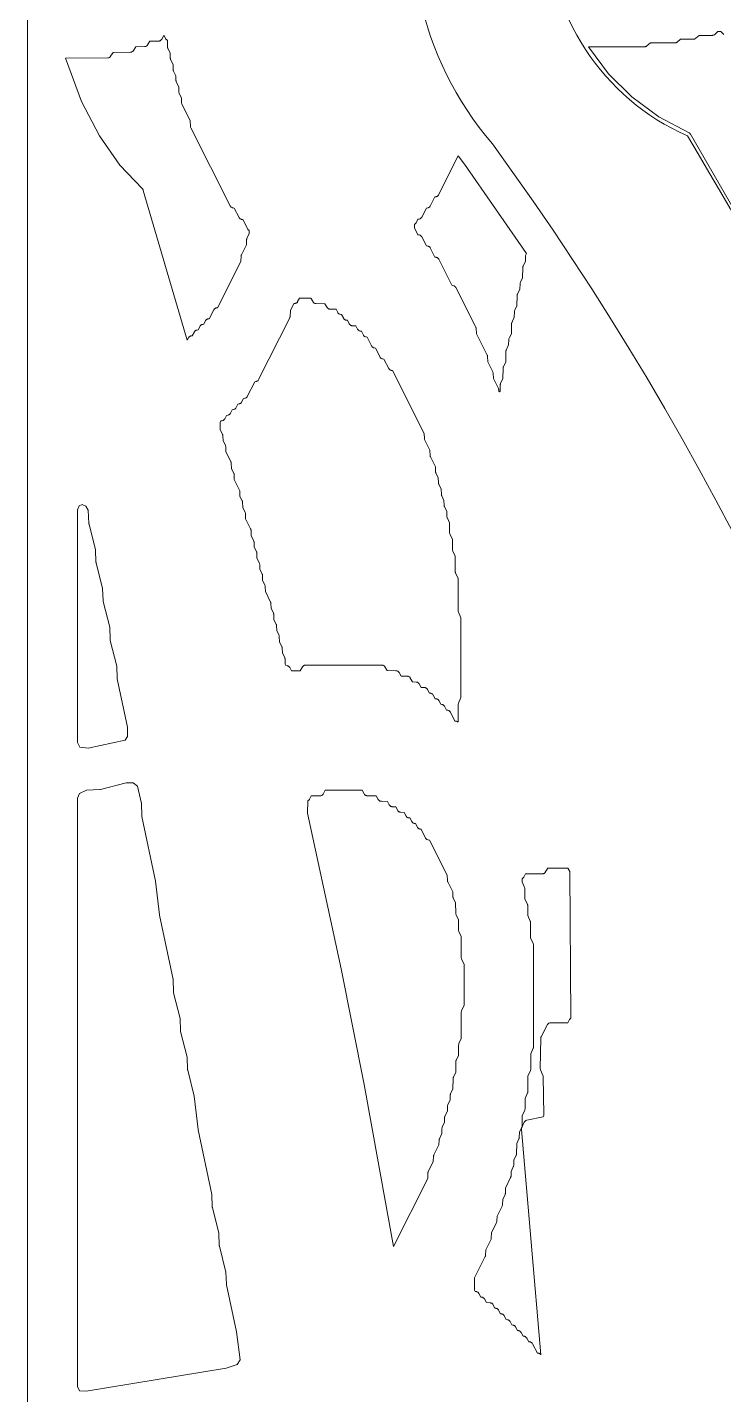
# Model space of a CAD drawing. Header units: inches. Extents: x 36 to 81.1, y 17.3 to 55.9.
# Drawn here: x 36.25 to 41.19, y 37.04 to 46.74 of the extents above; entities that cross this region are included whole.
import ezdxf

# ---------------------------------------------------------------- set-up
doc = ezdxf.new("R2010")
doc.units = ezdxf.units.IN
for name, color, linetype, lineweight in [('01_ORIGINAL_CAD', 7, 'CONTINUOUS', 20), ('02_APPROVED_PDF_OUTLINES', 7, 'CONTINUOUS', 15), ('03_ADDED_AREAS_SAME_COMPOSITION', 7, 'CONTINUOUS', 15)]:
    doc.layers.add(name, color=color, linetype=linetype, lineweight=lineweight)

msp = doc.modelspace()

# ---------------------------------------------------------------- linework, layer by layer
at = {"layer": '01_ORIGINAL_CAD'}
msp.add_line((36.2477, 17.9065), (36.2477, 55.9005), dxfattribs=at)
msp.add_lwpolyline([(44.2832, 37.0838, 0.090917), (40.9305, 45.9685, -0.652582), (40.9305, 49.0108, -0.158741), (45.0035, 48.4251, -0.098355), (47.824, 46.2028), (47.7547, 46.078)], format="xyb", dxfattribs=at)
for centre, radius, start, end in [((41.3118, 47.4341), 2.3302, 105.21607, 220.77153), ((22.064, 33.1953), 21.6191, 354.05829, 36.03187)]:
    msp.add_arc(centre, radius, start, end, dxfattribs=at)
at = {"layer": '02_APPROVED_PDF_OUTLINES'}
msp.add_lwpolyline([(41.3697, 45.2586), (40.9522, 45.981), (40.9502, 45.9839), (40.9479, 45.9865), (40.9452, 45.9887), (40.9422, 45.9906), (40.728, 46.1042), (40.5372, 46.2445), (40.3703, 46.409), (40.2301, 46.6002), (40.6271, 46.6005), (40.6305, 46.6008), (40.6339, 46.6015), (40.6371, 46.6026), (40.6401, 46.6042), (40.6429, 46.6062), (40.6688, 46.6274), (40.8424, 46.6278), (40.8454, 46.628), (40.8484, 46.6286), (40.8513, 46.6295), (40.854, 46.6307), (40.8566, 46.6323), (40.859, 46.6342), (40.8817, 46.6544), (40.9751, 46.6548), (40.9781, 46.6549), (40.9811, 46.6555), (40.9839, 46.6564), (40.9867, 46.6577), (40.9893, 46.6592), (40.9916, 46.6611), (41.0144, 46.6814), (41.1078, 46.6817), (41.1108, 46.6819), (41.1137, 46.6824), (41.1166, 46.6833), (41.1194, 46.6846), (41.1219, 46.6862), (41.1243, 46.688), (41.147, 46.7083), (41.1678, 46.7083), (41.1849, 46.6913), (41.1874, 46.6891), (41.1901, 46.6873)], dxfattribs=at)
at = {"layer": '03_ADDED_AREAS_SAME_COMPOSITION'}
for points in [[(37.2173, 46.6806), (37.2287, 46.6583), (37.2302, 46.6557), (37.2321, 46.6533), (37.2342, 46.6511), (37.2366, 46.6493), (37.2392, 46.6477), (37.2412, 46.6468), (37.2419, 46.6), (37.2422, 46.5964), (37.243, 46.5929), (37.2443, 46.5896), (37.2612, 46.5541), (37.2619, 46.5204), (37.2623, 46.5169), (37.2631, 46.5135), (37.2643, 46.5103), (37.2814, 46.4745), (37.283, 46.4367), (37.2834, 46.4333), (37.2843, 46.4299), (37.2856, 46.4267), (37.3013, 46.3952), (37.3021, 46.3617), (37.3024, 46.3583), (37.3032, 46.3548), (37.3045, 46.3516), (37.3214, 46.3161), (37.3221, 46.2824), (37.3225, 46.2789), (37.3233, 46.2755), (37.3245, 46.2722), (37.3414, 46.2367), (37.3422, 46.2031), (37.3425, 46.1994), (37.3434, 46.1959), (37.3448, 46.1925), (37.4018, 46.0773), (37.4048, 46.036), (37.4052, 46.0328), (37.4061, 46.0296), (37.4074, 46.0265), (37.6878, 45.4713), (37.6896, 45.4684), (37.6917, 45.4657), (37.6942, 45.4633), (37.697, 45.4613), (37.7001, 45.4597), (37.7034, 45.4585), (37.7161, 45.455), (37.7496, 45.3892), (37.7513, 45.3863), (37.7533, 45.3838), (37.7557, 45.3815), (37.7584, 45.3795), (37.7613, 45.3779), (37.7644, 45.3767), (37.7676, 45.3759), (37.7769, 45.3743), (37.8096, 45.3099), (37.8112, 45.3073), (37.813, 45.3049), (37.8152, 45.3027), (37.8176, 45.3008), (37.8202, 45.2992), (37.822, 45.2984), (37.822, 45.275), (37.8053, 45.2397), (37.804, 45.2364), (37.8032, 45.233), (37.8029, 45.2295), (37.8022, 45.1961), (37.7667, 45.1248), (37.7653, 45.1216), (37.7645, 45.1182), (37.7641, 45.1148), (37.7625, 45.0773), (37.5975, 44.7489), (37.5883, 44.7473), (37.5851, 44.7465), (37.582, 44.7453), (37.5791, 44.7437), (37.5764, 44.7417), (37.5741, 44.7394), (37.572, 44.7368), (37.5703, 44.734), (37.5383, 44.6707), (37.5325, 44.6702), (37.5294, 44.6697), (37.5265, 44.6689), (37.5236, 44.6677), (37.5209, 44.6662), (37.5185, 44.6643), (37.5162, 44.6621), (37.5143, 44.6597), (37.5127, 44.6571), (37.4987, 44.631), (37.4926, 44.6305), (37.4895, 44.63), (37.4865, 44.6292), (37.4837, 44.628), (37.481, 44.6264), (37.4785, 44.6246), (37.4763, 44.6224), (37.4744, 44.62), (37.4727, 44.6174), (37.4588, 44.5913), (37.4526, 44.5907), (37.4496, 44.5903), (37.4466, 44.5894), (37.4437, 44.5882), (37.441, 44.5867), (37.4386, 44.5848), (37.4364, 44.5827), (37.4344, 44.5802), (37.4328, 44.5776), (37.4182, 44.5503), (37.4086, 44.5486), (37.4054, 44.5478), (37.4023, 44.5466), (37.3994, 44.545), (37.3968, 44.5431), (37.3944, 44.5408), (37.3924, 44.5382), (37.3907, 44.5354), (37.3827, 44.5198), (37.0701, 45.5818), (37.0691, 45.5846), (37.0677, 45.5873), (37.0661, 45.5898), (37.0641, 45.592), (36.903, 45.7599), (36.7591, 45.9676), (36.6328, 46.2121), (36.5177, 46.5204), (36.5179, 46.5208), (36.8176, 46.5213), (36.8208, 46.5215), (36.8239, 46.5221), (36.8269, 46.5231), (36.8298, 46.5244), (36.8324, 46.5261), (36.8349, 46.5282), (36.837, 46.5305), (36.8388, 46.5331), (36.8562, 46.5611), (36.9798, 46.5616), (36.9831, 46.5619), (36.9863, 46.5625), (36.9894, 46.5636), (36.9923, 46.565), (36.995, 46.5669), (36.9975, 46.569), (36.9996, 46.5715), (37.0014, 46.5742), (37.0167, 46.601), (37.0798, 46.6015), (37.083, 46.6017), (37.0862, 46.6024), (37.0893, 46.6034), (37.0922, 46.6049), (37.0949, 46.6067), (37.0974, 46.6089), (37.0995, 46.6113), (37.1013, 46.6141), (37.1166, 46.6408), (37.1797, 46.6413), (37.1829, 46.6415), (37.1861, 46.6422), (37.1892, 46.6433), (37.1921, 46.6447), (37.1948, 46.6465), (37.1973, 46.6487), (37.1994, 46.6512), (37.2012, 46.6539), (37.2165, 46.6806)], [(38.9939, 45.3398), (38.9966, 45.3411), (38.9995, 45.3431), (39.0021, 45.3455), (39.0043, 45.3482), (39.0061, 45.3513), (39.0188, 45.3761), (39.0282, 45.3778), (39.0314, 45.3786), (39.0345, 45.3798), (39.0374, 45.3814), (39.04, 45.3833), (39.0424, 45.3857), (39.0444, 45.3883), (39.0461, 45.3911), (39.0788, 45.4556), (39.0881, 45.4572), (39.0913, 45.458), (39.0944, 45.4592), (39.0972, 45.4608), (39.0999, 45.4628), (39.1023, 45.4651), (39.1043, 45.4677), (39.106, 45.4706), (39.1387, 45.5351), (39.148, 45.5367), (39.1512, 45.5375), (39.1543, 45.5387), (39.1572, 45.5403), (39.1598, 45.5423), (39.1622, 45.5446), (39.1642, 45.5472), (39.1659, 45.5501), (39.305, 45.8263), (39.3486, 45.7686), (39.7888, 45.1331), (39.7843, 45.1235), (39.783, 45.1203), (39.7822, 45.1169), (39.7819, 45.1134), (39.7812, 45.0797), (39.7644, 45.0441), (39.7631, 45.0408), (39.7623, 45.0373), (39.762, 45.0337), (39.7613, 44.9607), (39.7457, 44.9292), (39.7444, 44.926), (39.7436, 44.9227), (39.7432, 44.9192), (39.7415, 44.8815), (39.7246, 44.8456), (39.7233, 44.8423), (39.7225, 44.8388), (39.7222, 44.8352), (39.7215, 44.7622), (39.7059, 44.7308), (39.7046, 44.7276), (39.7038, 44.7242), (39.7034, 44.7208), (39.7017, 44.6827), (39.6839, 44.6424), (39.6828, 44.6392), (39.682, 44.6358), (39.6818, 44.6324), (39.6817, 44.5636), (39.6662, 44.5323), (39.6648, 44.5291), (39.664, 44.5257), (39.6636, 44.5223), (39.662, 44.4845), (39.645, 44.4487), (39.6437, 44.4453), (39.6429, 44.4418), (39.6426, 44.4382), (39.6419, 44.365), (39.6252, 44.3296), (39.6239, 44.3262), (39.6231, 44.3227), (39.6228, 44.3191), (39.622, 44.2459), (39.6053, 44.2105), (39.604, 44.2071), (39.6032, 44.2036), (39.6029, 44.2001), (39.6023, 44.1545), (39.6013, 44.154), (39.5986, 44.1521), (39.5984, 44.1519), (39.5982, 44.1521), (39.5955, 44.1539), (39.5935, 44.155), (39.5928, 44.1655), (39.5923, 44.1688), (39.5915, 44.172), (39.5902, 44.1751), (39.5544, 44.2465), (39.5527, 44.284), (39.5523, 44.2874), (39.5514, 44.2908), (39.5501, 44.2941), (39.5143, 44.3655), (39.5126, 44.403), (39.5122, 44.4065), (39.5113, 44.4099), (39.51, 44.4131), (39.434, 44.5641), (39.431, 44.6053), (39.4306, 44.6086), (39.4297, 44.6118), (39.4284, 44.6148), (39.2882, 44.8924), (39.2865, 44.8954), (39.2843, 44.8981), (39.2818, 44.9004), (39.279, 44.9024), (39.2759, 44.904), (39.2727, 44.9052), (39.2599, 44.9088), (39.1664, 45.0935), (39.1647, 45.0963), (39.1626, 45.0989), (39.1602, 45.1012), (39.1576, 45.1032), (39.1547, 45.1048), (39.1516, 45.106), (39.1484, 45.1068), (39.1391, 45.1084), (39.1063, 45.1728), (39.1046, 45.1756), (39.1026, 45.1782), (39.1002, 45.1805), (39.0975, 45.1825), (39.0946, 45.1841), (39.0915, 45.1853), (39.0883, 45.1861), (39.079, 45.1877), (39.0463, 45.2521), (39.0446, 45.2549), (39.0425, 45.2575), (39.0401, 45.2598), (39.0375, 45.2618), (39.0346, 45.2634), (39.0315, 45.2646), (39.0283, 45.2654), (39.0191, 45.267), (38.9939, 45.3167)], [(38.2593, 44.8169), (38.2746, 44.7902), (38.2764, 44.7875), (38.2785, 44.785), (38.281, 44.7829), (38.2837, 44.781), (38.2866, 44.7796), (38.2897, 44.7785), (38.2929, 44.7779), (38.2962, 44.7777), (38.3592, 44.7774), (38.3746, 44.7507), (38.3764, 44.748), (38.3785, 44.7455), (38.3809, 44.7433), (38.3836, 44.7415), (38.3866, 44.7401), (38.3896, 44.739), (38.3928, 44.7383), (38.3961, 44.7381), (38.4384, 44.7379), (38.4499, 44.7155), (38.4516, 44.7126), (38.4537, 44.7101), (38.456, 44.7078), (38.4587, 44.7058), (38.4616, 44.7042), (38.4647, 44.703), (38.4679, 44.7023), (38.4775, 44.7006), (38.4921, 44.6734), (38.4937, 44.6707), (38.4957, 44.6683), (38.4979, 44.6662), (38.5004, 44.6643), (38.5031, 44.6628), (38.5059, 44.6616), (38.5089, 44.6607), (38.512, 44.6603), (38.5181, 44.6598), (38.5321, 44.6337), (38.5338, 44.631), (38.5359, 44.6285), (38.5382, 44.6263), (38.5409, 44.6244), (38.5437, 44.6228), (38.5467, 44.6217), (38.5499, 44.6209), (38.5531, 44.6206), (38.5782, 44.6195), (38.5899, 44.5966), (38.5916, 44.5938), (38.5937, 44.5912), (38.5961, 44.5889), (38.5987, 44.587), (38.6016, 44.5854), (38.6047, 44.5842), (38.6079, 44.5834), (38.6175, 44.5817), (38.6321, 44.5545), (38.6338, 44.5519), (38.6357, 44.5495), (38.6379, 44.5473), (38.6404, 44.5454), (38.6431, 44.5439), (38.646, 44.5427), (38.649, 44.5419), (38.652, 44.5414), (38.6578, 44.5409), (38.69, 44.4778), (38.6917, 44.4749), (38.6937, 44.4723), (38.6961, 44.47), (38.6988, 44.4681), (38.7017, 44.4665), (38.7047, 44.4653), (38.708, 44.4645), (38.7172, 44.4629), (38.75, 44.3985), (38.7517, 44.3957), (38.7538, 44.3931), (38.7561, 44.3908), (38.7588, 44.3888), (38.7617, 44.3872), (38.7648, 44.386), (38.768, 44.3852), (38.7774, 44.3836), (38.8121, 44.3169), (38.8137, 44.3142), (38.8157, 44.3118), (38.8179, 44.3096), (38.8204, 44.3077), (38.8231, 44.3061), (38.826, 44.3049), (38.829, 44.304), (38.8322, 44.3036), (38.8379, 44.3031), (39.0629, 43.8575), (39.0646, 43.82), (39.065, 43.8165), (39.0659, 43.8132), (39.0672, 43.8099), (39.103, 43.7385), (39.1047, 43.701), (39.1051, 43.6975), (39.106, 43.6942), (39.1073, 43.6909), (39.143, 43.6198), (39.1437, 43.5864), (39.1441, 43.5829), (39.1449, 43.5795), (39.1462, 43.5762), (39.163, 43.5407), (39.1638, 43.507), (39.1641, 43.5035), (39.1649, 43.5001), (39.1662, 43.4969), (39.1832, 43.4611), (39.1849, 43.4233), (39.1853, 43.4199), (39.1862, 43.4165), (39.1875, 43.4133), (39.2032, 43.3818), (39.2039, 43.3483), (39.2043, 43.3449), (39.2051, 43.3414), (39.2063, 43.3382), (39.2234, 43.3024), (39.225, 43.2646), (39.2254, 43.2612), (39.2263, 43.2578), (39.2276, 43.2546), (39.2432, 43.2233), (39.2435, 43.1546), (39.2437, 43.1511), (39.2444, 43.1477), (39.2456, 43.1445), (39.2633, 43.1047), (39.2642, 43.0312), (39.2645, 43.0276), (39.2653, 43.0241), (39.2666, 43.0208), (39.2834, 42.9855), (39.2837, 42.8768), (39.284, 42.8734), (39.2847, 42.87), (39.2859, 42.8667), (39.3035, 42.8271), (39.304, 42.5991), (39.3042, 42.5956), (39.3049, 42.5922), (39.3061, 42.589), (39.3238, 42.5493), (39.324, 42.3256), (39.3243, 41.9829), (39.3068, 41.9432), (39.3056, 41.9399), (39.3049, 41.9365), (39.3046, 41.9331), (39.3045, 41.8124), (39.3038, 41.812), (39.301, 41.8101), (39.3008, 41.8099), (39.2989, 41.8114), (39.2962, 41.8129), (39.2934, 41.8141), (39.2904, 41.8149), (39.2874, 41.8153), (39.2816, 41.8158), (39.2494, 41.879), (39.2477, 41.8818), (39.2457, 41.8844), (39.2433, 41.8867), (39.2406, 41.8887), (39.2377, 41.8903), (39.2346, 41.8915), (39.2314, 41.8923), (39.2218, 41.894), (39.2072, 41.9212), (39.2056, 41.9238), (39.2036, 41.9262), (39.2014, 41.9284), (39.1989, 41.9302), (39.1962, 41.9318), (39.1933, 41.933), (39.1904, 41.9338), (39.1873, 41.9343), (39.1812, 41.9348), (39.1672, 41.9608), (39.1655, 41.9634), (39.1636, 41.9659), (39.1614, 41.968), (39.1589, 41.9699), (39.1562, 41.9714), (39.1533, 41.9726), (39.1503, 41.9734), (39.1473, 41.9739), (39.1411, 41.9744), (39.1272, 42.0004), (39.1255, 42.0031), (39.1236, 42.0055), (39.1213, 42.0076), (39.1189, 42.0095), (39.1162, 42.011), (39.1133, 42.0122), (39.1103, 42.0131), (39.1073, 42.0135), (39.1011, 42.014), (39.0871, 42.0401), (39.0854, 42.0428), (39.0834, 42.0453), (39.081, 42.0475), (39.0784, 42.0494), (39.0755, 42.051), (39.0725, 42.0521), (39.0694, 42.0529), (39.0662, 42.0532), (39.0408, 42.0543), (39.0271, 42.0797), (39.0254, 42.0824), (39.0234, 42.0849), (39.021, 42.0871), (39.0184, 42.089), (39.0155, 42.0906), (39.0125, 42.0917), (39.0094, 42.0925), (39.0062, 42.0928), (38.9803, 42.0939), (38.9647, 42.1212), (38.9629, 42.1239), (38.9607, 42.1263), (38.9583, 42.1285), (38.9556, 42.1303), (38.9526, 42.1318), (38.9496, 42.1328), (38.9464, 42.1335), (38.9431, 42.1337), (38.9, 42.134), (38.8847, 42.1607), (38.8829, 42.1634), (38.8807, 42.1659), (38.8783, 42.1681), (38.8755, 42.1699), (38.8726, 42.1713), (38.8695, 42.1724), (38.8663, 42.1731), (38.8631, 42.1733), (38.8, 42.1735), (38.7847, 42.2003), (38.7829, 42.203), (38.7807, 42.2055), (38.7782, 42.2076), (38.7755, 42.2095), (38.7726, 42.2109), (38.7695, 42.212), (38.7663, 42.2126), (38.763, 42.2128), (38.2211, 42.2125), (38.2179, 42.2122), (38.2148, 42.2116), (38.2118, 42.2107), (38.2089, 42.2093), (38.2063, 42.2076), (38.2038, 42.2055), (38.2017, 42.2032), (38.1998, 42.2006), (38.1825, 42.1727), (38.1211, 42.1726), (38.1097, 42.1949), (38.108, 42.1977), (38.106, 42.2003), (38.1036, 42.2026), (38.1009, 42.2045), (38.098, 42.2061), (38.095, 42.2073), (38.0917, 42.2081), (38.0825, 42.2097), (38.0773, 42.2201), (38.0765, 42.2534), (38.0762, 42.2569), (38.0754, 42.2603), (38.0741, 42.2636), (38.0572, 42.2991), (38.0565, 42.3328), (38.0562, 42.3362), (38.0553, 42.3397), (38.0541, 42.3429), (38.0371, 42.3787), (38.0354, 42.4165), (38.035, 42.4199), (38.0341, 42.4233), (38.0328, 42.4265), (38.0171, 42.458), (38.0163, 42.4914), (38.016, 42.4949), (38.0152, 42.4983), (38.0139, 42.5016), (37.997, 42.5371), (37.9963, 42.5708), (37.996, 42.5743), (37.9951, 42.5777), (37.9939, 42.581), (37.977, 42.6165), (37.9762, 42.6501), (37.9759, 42.6537), (37.975, 42.6572), (37.9737, 42.6606), (37.9369, 42.7356), (37.9361, 42.7691), (37.9358, 42.7726), (37.935, 42.776), (37.9337, 42.7793), (37.9168, 42.8148), (37.9161, 42.8485), (37.9157, 42.852), (37.9149, 42.8554), (37.9136, 42.8586), (37.8968, 42.8942), (37.896, 42.9278), (37.8957, 42.9313), (37.8949, 42.9347), (37.8936, 42.938), (37.8767, 42.9735), (37.8759, 43.0072), (37.8756, 43.0107), (37.8748, 43.0141), (37.8735, 43.0173), (37.8566, 43.0529), (37.8559, 43.0865), (37.8555, 43.09), (37.8547, 43.0934), (37.8534, 43.0967), (37.8364, 43.1325), (37.8347, 43.1702), (37.8343, 43.1737), (37.8335, 43.1771), (37.8321, 43.1803), (37.7965, 43.2515), (37.7957, 43.2849), (37.7954, 43.2883), (37.7946, 43.2918), (37.7933, 43.295), (37.7763, 43.3308), (37.7746, 43.3686), (37.7742, 43.372), (37.7733, 43.3754), (37.772, 43.3786), (37.7563, 43.4101), (37.7556, 43.4435), (37.7552, 43.4471), (37.7544, 43.4506), (37.753, 43.454), (37.7162, 43.529), (37.7155, 43.5625), (37.7151, 43.566), (37.7143, 43.5694), (37.7131, 43.5727), (37.696, 43.6085), (37.6944, 43.6463), (37.694, 43.6497), (37.6931, 43.6531), (37.6917, 43.6563), (37.6561, 43.7275), (37.6553, 43.7609), (37.655, 43.7644), (37.6542, 43.7678), (37.6529, 43.7711), (37.636, 43.8066), (37.6352, 43.8402), (37.6349, 43.8437), (37.6341, 43.8471), (37.6328, 43.8504), (37.6161, 43.8857), (37.616, 43.9352), (37.6211, 43.9454), (37.6303, 43.947), (37.6335, 43.9478), (37.6366, 43.949), (37.6395, 43.9506), (37.6421, 43.9525), (37.6445, 43.9548), (37.6465, 43.9574), (37.6482, 43.9602), (37.6609, 43.9851), (37.6703, 43.9867), (37.6735, 43.9875), (37.6765, 43.9887), (37.6794, 43.9903), (37.6821, 43.9923), (37.6844, 43.9946), (37.6865, 43.9971), (37.6882, 44), (37.7009, 44.0248), (37.7102, 44.0265), (37.7134, 44.0273), (37.7165, 44.0285), (37.7194, 44.0301), (37.722, 44.032), (37.7244, 44.0343), (37.7264, 44.0369), (37.7281, 44.0397), (37.7408, 44.0646), (37.7502, 44.0662), (37.7534, 44.067), (37.7564, 44.0682), (37.7593, 44.0698), (37.762, 44.0718), (37.7643, 44.0741), (37.7664, 44.0766), (37.7681, 44.0795), (37.7808, 44.1043), (37.7901, 44.106), (37.7933, 44.1068), (37.7964, 44.108), (37.7993, 44.1096), (37.8019, 44.1116), (37.8043, 44.1139), (37.8064, 44.1165), (37.808, 44.1193), (37.8607, 44.2235), (37.8699, 44.2252), (37.8732, 44.2259), (37.8762, 44.2272), (37.8791, 44.2288), (37.8818, 44.2307), (37.8842, 44.2331), (37.8862, 44.2357), (37.8879, 44.2385), (38.1091, 44.6782), (38.1104, 44.6813), (38.1112, 44.6844), (38.1117, 44.6877), (38.1146, 44.7289), (38.1394, 44.7783), (38.1451, 44.7788), (38.1482, 44.7793), (38.1512, 44.7801), (38.154, 44.7813), (38.1567, 44.7829), (38.1592, 44.7847), (38.1614, 44.7869), (38.1633, 44.7893), (38.165, 44.7919), (38.1782, 44.8167)], [(36.6028, 43.3139), (36.6145, 43.3422), (36.6378, 43.3518), (36.6628, 43.3414), (36.6799, 43.3119), (36.6846, 43.2184), (36.6849, 43.2159), (36.6854, 43.2134), (36.732, 43.0312), (36.7346, 42.9439), (36.7348, 42.9411), (36.7354, 42.9384), (36.782, 42.7562), (36.7846, 42.6689), (36.7848, 42.6661), (36.7854, 42.6634), (36.832, 42.4812), (36.8346, 42.3939), (36.8348, 42.3911), (36.8354, 42.3884), (36.882, 42.2062), (36.8846, 42.1189), (36.8851, 42.1144), (36.9577, 41.7724), (36.9573, 41.7062), (36.9416, 41.6811), (36.6785, 41.6235), (36.6204, 41.6313), (36.6028, 41.6644)], [(36.6649, 37.0598), (36.6181, 37.0631), (36.6028, 37.0935), (36.6028, 41.2693), (36.6172, 41.3012), (36.6679, 41.3253), (36.7625, 41.33), (36.765, 41.3303), (36.7675, 41.3308), (36.9494, 41.3774), (36.9984, 41.3776), (37.0304, 41.3528), (37.057, 41.2316), (37.0596, 41.1439), (37.0601, 41.1394), (37.1572, 40.6807), (37.1847, 40.4418), (37.1851, 40.4394), (37.282, 39.9817), (37.2846, 39.8939), (37.2848, 39.8911), (37.2854, 39.8884), (37.332, 39.7062), (37.3346, 39.6189), (37.3348, 39.6161), (37.3354, 39.6134), (37.382, 39.4312), (37.3846, 39.3439), (37.3848, 39.3411), (37.3854, 39.3384), (37.4323, 39.1551), (37.4597, 38.9168), (37.4601, 38.9144), (37.557, 38.4567), (37.5596, 38.3689), (37.5598, 38.3661), (37.5604, 38.3634), (37.607, 38.1812), (37.6096, 38.0939), (37.6098, 38.0911), (37.6104, 38.0884), (37.657, 37.9062), (37.6596, 37.8189), (37.6601, 37.8143), (37.7323, 37.4805), (37.7569, 37.2818), (37.7353, 37.2495), (37.6582, 37.2233)], [(38.2378, 41.2507), (38.2409, 41.2522), (38.2439, 41.2543), (38.2465, 41.2566), (38.2487, 41.2594), (38.2505, 41.2624), (38.262, 41.2848), (38.3242, 41.2853), (38.3275, 41.2855), (38.3307, 41.2861), (38.3338, 41.2872), (38.3367, 41.2887), (38.3394, 41.2905), (38.3418, 41.2927), (38.344, 41.2951), (38.3458, 41.2979), (38.361, 41.3246), (38.6225, 41.3249), (38.6378, 41.2983), (38.6396, 41.2956), (38.6417, 41.2931), (38.6442, 41.291), (38.6469, 41.2891), (38.6498, 41.2877), (38.6529, 41.2866), (38.6561, 41.286), (38.6593, 41.2857), (38.7224, 41.2855), (38.7377, 41.2588), (38.7395, 41.256), (38.7417, 41.2536), (38.7441, 41.2514), (38.7468, 41.2496), (38.7497, 41.2482), (38.7528, 41.2471), (38.756, 41.2464), (38.7593, 41.2462), (38.8019, 41.2459), (38.8153, 41.2211), (38.817, 41.2183), (38.819, 41.2158), (38.8214, 41.2136), (38.824, 41.2117), (38.8269, 41.2102), (38.8299, 41.209), (38.833, 41.2083), (38.8362, 41.2079), (38.8616, 41.2069), (38.8753, 41.1815), (38.877, 41.1787), (38.879, 41.1762), (38.8814, 41.174), (38.884, 41.1721), (38.8869, 41.1706), (38.8899, 41.1694), (38.893, 41.1687), (38.8963, 41.1683), (38.9216, 41.1673), (38.9353, 41.1419), (38.9369, 41.1392), (38.9389, 41.1368), (38.9411, 41.1347), (38.9436, 41.1328), (38.9463, 41.1313), (38.9491, 41.1301), (38.9521, 41.1293), (38.9552, 41.1288), (38.9613, 41.1283), (38.9753, 41.1023), (38.9769, 41.0996), (38.9789, 41.0972), (38.9811, 41.0951), (38.9836, 41.0932), (38.9863, 41.0917), (38.9891, 41.0905), (38.9921, 41.0896), (38.9952, 41.0892), (39.0013, 41.0887), (39.0153, 41.0626), (39.0169, 41.06), (39.0189, 41.0576), (39.0211, 41.0554), (39.0236, 41.0536), (39.0263, 41.052), (39.0291, 41.0508), (39.0321, 41.05), (39.0352, 41.0496), (39.041, 41.0491), (39.0731, 40.9859), (39.0748, 40.9831), (39.0769, 40.9805), (39.0793, 40.9782), (39.0819, 40.9762), (39.0848, 40.9746), (39.0879, 40.9734), (39.0911, 40.9726), (39.1003, 40.971), (39.2259, 40.7224), (39.2276, 40.685), (39.228, 40.6815), (39.2288, 40.6781), (39.2302, 40.6749), (39.2658, 40.6037), (39.2666, 40.5704), (39.2669, 40.5669), (39.2677, 40.5635), (39.269, 40.5602), (39.2858, 40.5248), (39.2867, 40.4516), (39.287, 40.448), (39.2878, 40.4445), (39.2891, 40.4412), (39.3059, 40.4058), (39.3068, 40.3326), (39.3071, 40.329), (39.3079, 40.3255), (39.3092, 40.3221), (39.326, 40.2869), (39.3263, 40.1385), (39.3266, 40.1351), (39.3273, 40.1317), (39.3285, 40.1284), (39.3462, 40.0888), (39.3464, 39.8001), (39.3289, 39.7604), (39.3277, 39.7572), (39.327, 39.7538), (39.3267, 39.7503), (39.3267, 39.5623), (39.31, 39.527), (39.3087, 39.5236), (39.3079, 39.5201), (39.3076, 39.5165), (39.3069, 39.4433), (39.2901, 39.4079), (39.2888, 39.4045), (39.288, 39.401), (39.2877, 39.3975), (39.287, 39.3243), (39.2702, 39.2888), (39.2689, 39.2855), (39.2681, 39.282), (39.2678, 39.2784), (39.2671, 39.2052), (39.2504, 39.1697), (39.2491, 39.1665), (39.2483, 39.163), (39.248, 39.1596), (39.2473, 39.1261), (39.2317, 39.0945), (39.2304, 39.0913), (39.2295, 39.088), (39.2291, 39.0845), (39.2275, 39.0467), (39.2105, 39.0109), (39.2093, 39.0076), (39.2085, 39.0042), (39.2081, 39.0007), (39.2075, 38.9673), (39.1918, 38.9357), (39.1905, 38.9325), (39.1897, 38.9292), (39.1893, 38.9257), (39.1877, 38.8879), (39.1707, 38.8521), (39.1694, 38.8488), (39.1686, 38.8454), (39.1683, 38.8419), (39.1676, 38.8085), (39.1321, 38.7373), (39.1308, 38.734), (39.1299, 38.7307), (39.1295, 38.7272), (39.1279, 38.6897), (39.0922, 38.6182), (39.0909, 38.6149), (39.09, 38.6115), (39.0896, 38.6081), (39.088, 38.5706), (38.8457, 38.0882), (38.6372, 39.236), (38.6371, 39.2364), (38.4739, 40.0573), (38.4739, 40.0577), (38.2357, 41.1612)], [(39.758, 40.6975), (39.7606, 40.6989), (39.7636, 40.7009), (39.7662, 40.7033), (39.7684, 40.706), (39.7702, 40.709), (39.7816, 40.7314), (39.9015, 40.7315), (39.9047, 40.7317), (39.9078, 40.7323), (39.9108, 40.7333), (39.9137, 40.7347), (39.9163, 40.7364), (39.9188, 40.7384), (39.9209, 40.7408), (39.9227, 40.7433), (39.9401, 40.7713), (40.0831, 40.7715), (40.0974, 40.7494), (40.1042, 39.7081), (40.103, 39.7074), (40.1002, 39.7055), (40.0978, 39.7031), (40.0956, 39.7005), (40.0939, 39.6976), (40.0824, 39.6752), (39.9602, 39.6746), (39.9569, 39.6744), (39.9536, 39.6737), (39.9504, 39.6726), (39.9474, 39.671), (39.9447, 39.6691), (39.9422, 39.6668), (39.9401, 39.6642), (39.9383, 39.6614), (39.8926, 39.5758), (39.8913, 39.5731), (39.8904, 39.5703), (39.8899, 39.5673), (39.8896, 39.5644), (39.8866, 39.3503), (39.8868, 39.347), (39.8874, 39.3437), (39.8885, 39.3405), (39.9067, 39.296), (39.9131, 39.0187), (39.9066, 39.0066), (39.7913, 38.9835), (39.7881, 38.9826), (39.785, 38.9813), (39.7821, 38.9796), (39.7795, 38.9776), (39.7772, 38.9752), (39.7752, 38.9725), (39.7736, 38.9696), (39.7554, 38.9312), (39.7542, 38.9281), (39.7534, 38.9249), (39.753, 38.9216), (39.7531, 38.9183), (39.8918, 37.3188), (39.8918, 37.3188), (39.8897, 37.3214), (39.8874, 37.3237), (39.8847, 37.3257), (39.8818, 37.3273), (39.8787, 37.3285), (39.8755, 37.3292), (39.8661, 37.3309), (39.8314, 37.3975), (39.8298, 37.4002), (39.8278, 37.4027), (39.8256, 37.4049), (39.8231, 37.4068), (39.8204, 37.4083), (39.8175, 37.4096), (39.8144, 37.4104), (39.8113, 37.4109), (39.8052, 37.4114), (39.7912, 37.4374), (39.7896, 37.4401), (39.7876, 37.4425), (39.7854, 37.4446), (39.7829, 37.4465), (39.7802, 37.448), (39.7774, 37.4492), (39.7744, 37.4501), (39.7713, 37.4505), (39.7652, 37.451), (39.7512, 37.4771), (39.7496, 37.4797), (39.7476, 37.4821), (39.7454, 37.4843), (39.7429, 37.4861), (39.7402, 37.4877), (39.7374, 37.4889), (39.7344, 37.4897), (39.7313, 37.4901), (39.7252, 37.4907), (39.7112, 37.5167), (39.7095, 37.5193), (39.7076, 37.5217), (39.7054, 37.5239), (39.7029, 37.5257), (39.7002, 37.5273), (39.6973, 37.5285), (39.6944, 37.5293), (39.6913, 37.5298), (39.6854, 37.5303), (39.6733, 37.5538), (39.6716, 37.5567), (39.6696, 37.5592), (39.6672, 37.5615), (39.6646, 37.5635), (39.6617, 37.5651), (39.6586, 37.5663), (39.6554, 37.567), (39.6458, 37.5687), (39.6311, 37.5959), (39.6295, 37.5986), (39.6276, 37.601), (39.6253, 37.6031), (39.6229, 37.605), (39.6202, 37.6065), (39.6173, 37.6077), (39.6143, 37.6086), (39.6113, 37.609), (39.6051, 37.6095), (39.5911, 37.6356), (39.5895, 37.6382), (39.5876, 37.6406), (39.5853, 37.6428), (39.5828, 37.6446), (39.5802, 37.6462), (39.5773, 37.6474), (39.5743, 37.6482), (39.5712, 37.6486), (39.5651, 37.6492), (39.5511, 37.6752), (39.5494, 37.6779), (39.5473, 37.6804), (39.545, 37.6827), (39.5424, 37.6846), (39.5395, 37.6861), (39.5365, 37.6872), (39.5334, 37.688), (39.5301, 37.6883), (39.5048, 37.6894), (39.4911, 37.7148), (39.4895, 37.7174), (39.4875, 37.7198), (39.4853, 37.722), (39.4828, 37.7239), (39.4801, 37.7254), (39.4773, 37.7266), (39.4743, 37.7274), (39.4712, 37.7279), (39.4651, 37.7284), (39.4511, 37.7544), (39.4495, 37.7571), (39.4475, 37.7595), (39.4453, 37.7616), (39.4428, 37.7635), (39.4401, 37.765), (39.4373, 37.7662), (39.4343, 37.767), (39.4312, 37.7675), (39.4255, 37.768), (39.421, 37.7769), (39.4209, 37.8658), (39.4962, 38.0163), (39.4975, 38.0195), (39.4984, 38.0229), (39.4988, 38.0264), (39.5004, 38.0639), (39.5361, 38.1354), (39.5374, 38.1386), (39.5383, 38.142), (39.5387, 38.1455), (39.5403, 38.1831), (39.5771, 38.2586), (39.5784, 38.2619), (39.5792, 38.2654), (39.5796, 38.269), (39.5803, 38.3024), (39.6158, 38.3737), (39.6171, 38.3769), (39.618, 38.3803), (39.6184, 38.3837), (39.62, 38.4215), (39.637, 38.4573), (39.6382, 38.4606), (39.639, 38.464), (39.6393, 38.4675), (39.64, 38.501), (39.6767, 38.5762), (39.678, 38.5795), (39.6789, 38.583), (39.6792, 38.5866), (39.6799, 38.6201), (39.6955, 38.6517), (39.6968, 38.6549), (39.6977, 38.6582), (39.6981, 38.6617), (39.6997, 38.6994), (39.7166, 38.7353), (39.7179, 38.7386), (39.7187, 38.7421), (39.719, 38.7457), (39.7198, 38.8187), (39.7353, 38.8502), (39.7366, 38.8534), (39.7375, 38.8567), (39.7379, 38.8602), (39.7395, 38.8979), (39.7564, 38.9338), (39.7577, 38.9371), (39.7585, 38.9406), (39.7588, 38.9442), (39.7595, 39.0174), (39.7763, 39.0529), (39.7776, 39.0562), (39.7784, 39.0597), (39.7787, 39.0633), (39.7794, 39.1368), (39.7971, 39.1766), (39.7982, 39.1799), (39.799, 39.1833), (39.7992, 39.1867), (39.7993, 39.2957), (39.8169, 39.3354), (39.8181, 39.3387), (39.8188, 39.3421), (39.819, 39.3455), (39.8191, 39.4545), (39.8367, 39.4942), (39.8379, 39.4975), (39.8386, 39.5009), (39.8389, 39.5043), (39.8382, 40.2273), (39.8379, 40.2308), (39.8372, 40.2342), (39.836, 40.2375), (39.8183, 40.2771), (39.818, 40.3861), (39.8178, 40.3895), (39.8171, 40.3929), (39.8159, 40.3962), (39.7982, 40.4358), (39.7979, 40.5051), (39.7977, 40.5086), (39.7969, 40.512), (39.7958, 40.5152), (39.7781, 40.5549), (39.7778, 40.6242), (39.7776, 40.6276), (39.7768, 40.631), (39.7757, 40.6342), (39.758, 40.6739)]]:
    msp.add_lwpolyline(points, close=True, dxfattribs=at)

doc.saveas('drawing.dxf')
